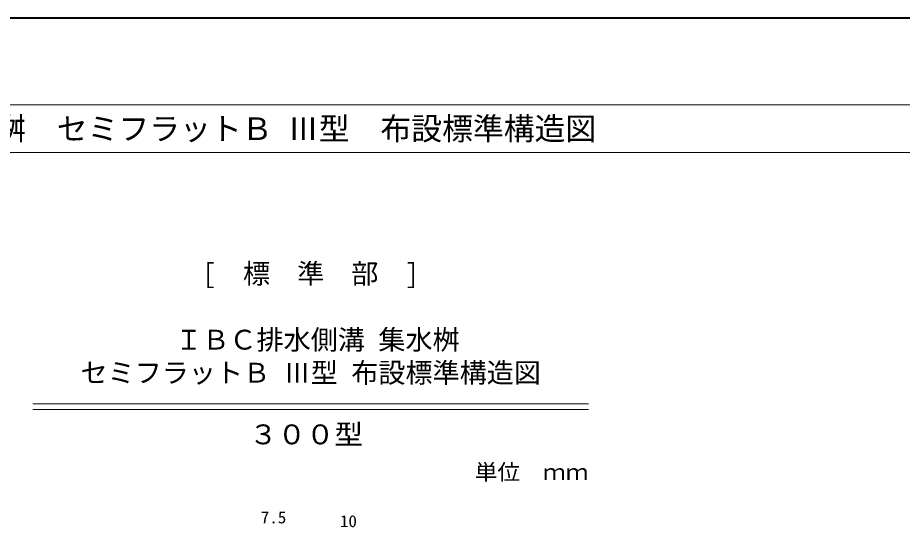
# Model space of a CAD drawing. Units: millimetres at full size; details may follow other scales. Extents: x 171976 to 209231, y 872007 to 885239.
# Drawn here: x 173588 to 175817, y 876462 to 877747 of the extents above; entities that cross this region are included whole.
import ezdxf
from ezdxf.enums import TextEntityAlignment as Align

# ---------------------------------------------------------------- set-up
doc = ezdxf.new("R2010")
doc.units = ezdxf.units.MM
doc.header["$LTSCALE"] = 40
for name, color, linetype, lineweight in [('0_2', 7, 'Continuous', 20), ('図枠', 7, 'Continuous', 5), ('寸法線', 7, 'Continuous', 13)]:
    doc.layers.add(name, color=color, linetype=linetype, lineweight=lineweight)
doc.layers.add('文字', color=7, linetype='Continuous')
doc.styles.add('ＭＳ ゴシック', font='')
doc.styles.add('ＭＳ 明朝', font='')
doc.styles.get('ＭＳ ゴシック').set_extended_font_data('MS Gothic')
doc.styles.get('ＭＳ 明朝').set_extended_font_data('MS Mincho')

msp = doc.modelspace()

# ---------------------------------------------------------------- linework, layer by layer
at = {"layer": '0_2'}
for p, q in [((173626.24, 876773.55), (175026.24, 876773.55)), ((173626.24, 876758.55), (175026.24, 876758.55))]:
    msp.add_line(p, q, dxfattribs=at)
at = {"layer": '図枠', "lineweight": 40}
msp.add_line((172376.24, 877747.22), (180176.24, 877747.22), dxfattribs=at)
at = {"layer": '図枠', "lineweight": 13}
for p, q in [((172676.24, 877527.22), (179876.24, 877527.22)), ((172676.24, 877407.22), (179876.24, 877407.22))]:
    msp.add_line(p, q, dxfattribs=at)

# ---------------------------------------------------------------- texts
at = {"layer": '図枠', "style": 'ＭＳ ゴシック'}
msp.add_text('\u3000ＩＢＣ排水側溝\u3000集水桝\u3000セミフラットＢ Ⅲ型\u3000布設標準構造図\u3000', height=56.96, dxfattribs=at).set_placement((172676.24, 877467.22), align=Align.MIDDLE_LEFT)
at = {"layer": '寸法線', "style": 'ＭＳ 明朝', "width": 1.05}
for s, p in [('7.5', (174232.57, 876486.68)), ('10', (174421.32, 876477.23))]:
    msp.add_text(s, height=30.02, dxfattribs=at).set_placement(p, align=Align.MIDDLE_CENTER)
at = {"layer": '文字', "style": 'ＭＳ 明朝'}
for s, p in [('[\u3000標\u3000準\u3000部\u3000]', (174053.32, 877126.68)), (' ＩＢＣ排水側溝 集水桝', (173950.94, 876960.01)), ('セミフラットＢ Ⅲ型 布設標準構造図', (173746.19, 876876.68))]:
    msp.add_text(s, height=50.04, dxfattribs=at).set_placement(p, align=Align.TOP_LEFT)
at = {"layer": '文字', "style": 'ＭＳ 明朝', "width": 1.05}
msp.add_text('３００型', height=50.04, dxfattribs=at).set_placement((174314.46, 876696.14), align=Align.MIDDLE_CENTER)
msp.add_text('単位\u3000ｍｍ', height=40.03, dxfattribs=at).set_placement((175026.24, 876569.02), align=Align.BOTTOM_RIGHT)

doc.saveas('drawing.dxf')
